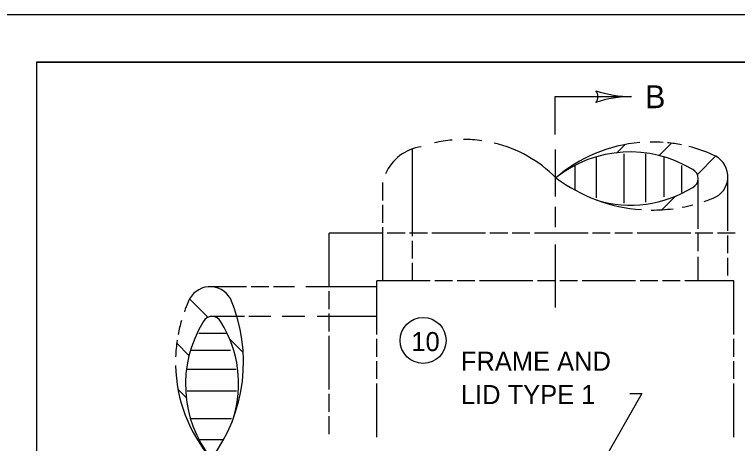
# Model space of a CAD drawing. Extents: x 997.6 to 1036.6, y 998.9 to 1022.5.
# Drawn here: x 1006.77 to 1014.36, y 1017.49 to 1022 of the extents above; entities that cross this region are included whole.
import ezdxf

# ---------------------------------------------------------------- set-up
doc = ezdxf.new("R2010")
doc.units = 0
for name, color, linetype in [('Level 1', 7, 'Continuous'), ('Level 10', 7, 'Continuous'), ('Level 11', 7, 'Continuous'), ('Level 14', 7, 'Continuous')]:
    doc.layers.add(name, color=color, linetype=linetype)

msp = doc.modelspace()

# ---------------------------------------------------------------- linework, layer by layer
at = {"layer": 'Level 1'}
for p, q in [((1012.4483, 1021.1377), (1013.2483, 1021.1377)), ((1012.4483, 1020.7411), (1012.4483, 1021.1377)), ((1013.5368, 1020.517), (1013.6678, 1020.6481)), ((1010.9483, 1019.6718), (1010.9483, 1020.5883)), ((1012.4483, 1020.5829), (1012.4483, 1020.0873)), ((1013.0923, 1020.5434), (1013.1837, 1020.6347)), ((1012.8778, 1020.5006), (1012.8778, 1020.0742)), ((1013.1682, 1020.5377), (1013.1682, 1020.0187)), ((1013.397, 1020.5377), (1013.397, 1020.028)), ((1013.5917, 1020.0835), (1013.5917, 1020.4976)), ((1013.9403, 1020.3213), (1014.1332, 1020.5142)), ((1012.6553, 1020.4157), (1012.6553, 1020.1609)), ((1013.7722, 1020.4157), (1013.7722, 1020.1299)), ((1014.2608, 1019.7267), (1014.2608, 1020.2892)), ((1010.6358, 1020.0475), (1010.6358, 1020.235)), ((1010.6358, 1020.2348), (1010.6358, 1020.235)), ((1013.9483, 1019.7502), (1013.9483, 1020.2594)), ((1013.5685, 1019.9494), (1013.7102, 1020.091)), ((1010.6358, 1019.8132), (1010.6358, 1020.0007)), ((1012.4483, 1019.9788), (1012.4483, 1019.7671)), ((1010.6358, 1019.2038), (1010.6358, 1019.7663)), ((1010.6358, 1019.7038), (1010.0733, 1019.7038)), ((1010.0733, 1019.1413), (1010.0733, 1019.7038)), ((1010.8702, 1019.7038), (1010.6827, 1019.7038)), ((1011.1045, 1019.7038), (1010.917, 1019.7038)), ((1011.7138, 1019.7038), (1011.1513, 1019.7038)), ((1011.9483, 1019.7038), (1011.7608, 1019.7038)), ((1012.1827, 1019.7038), (1011.9952, 1019.7038)), ((1012.792, 1019.7038), (1012.2295, 1019.7038)), ((1013.0263, 1019.7038), (1012.8388, 1019.7038)), ((1013.2608, 1019.7038), (1013.0733, 1019.7038)), ((1013.8702, 1019.7038), (1013.3077, 1019.7038)), ((1014.1045, 1019.7038), (1013.917, 1019.7038)), ((1013.9483, 1019.5158), (1013.9483, 1019.7033)), ((1014.339, 1019.7038), (1014.1515, 1019.7038)), ((1014.2608, 1019.4923), (1014.2608, 1019.6798)), ((1010.9483, 1019.4374), (1010.9483, 1019.6249)), ((1012.4483, 1019.5864), (1012.4483, 1018.922)), ((1013.9483, 1019.2038), (1013.9483, 1019.4552)), ((1014.2608, 1019.2579), (1014.2608, 1019.4454)), ((1010.9483, 1019.2038), (1010.9483, 1019.3906)), ((1011.1358, 1019.2038), (1010.5733, 1019.2038)), ((1010.5733, 1018.6413), (1010.5733, 1019.2038)), ((1011.3702, 1019.2038), (1011.1827, 1019.2038)), ((1011.6045, 1019.2038), (1011.417, 1019.2038)), ((1012.2138, 1019.2038), (1011.6513, 1019.2038)), ((1012.4483, 1019.2038), (1012.2608, 1019.2038)), ((1012.6827, 1019.2038), (1012.4952, 1019.2038)), ((1013.292, 1019.2038), (1012.7295, 1019.2038)), ((1013.5263, 1019.2038), (1013.3388, 1019.2038)), ((1013.7608, 1019.2038), (1013.5733, 1019.2038)), ((1014.3233, 1019.2038), (1013.8077, 1019.2038)), ((1014.3233, 1018.6413), (1014.3233, 1019.2038)), ((1009.2067, 1019.1413), (1008.8243, 1019.1413)), ((1009.441, 1019.1413), (1009.2535, 1019.1413)), ((1009.7098, 1019.1413), (1009.4878, 1019.1413)), ((1010.5733, 1019.1413), (1009.8287, 1019.1413)), ((1010.0733, 1018.9069), (1010.0733, 1019.0944)), ((1008.7993, 1018.8208), (1008.6063, 1019.0136)), ((1009.1832, 1018.8288), (1008.8243, 1018.8288)), ((1009.4607, 1018.8288), (1009.23, 1018.8288)), ((1009.8167, 1018.8288), (1009.5793, 1018.8288)), ((1010.5733, 1018.8288), (1009.9473, 1018.8288)), ((1010.0733, 1018.6725), (1010.0733, 1018.86)), ((1008.7048, 1018.6527), (1008.9907, 1018.6527)), ((1010.0733, 1018.0632), (1010.0733, 1018.6257)), ((1008.6035, 1018.4173), (1008.4725, 1018.5483)), ((1009.1712, 1018.449), (1009.0295, 1018.5907)), ((1010.5733, 1018.4069), (1010.5733, 1018.5944)), ((1014.3233, 1018.4069), (1014.3233, 1018.5944)), ((1009.037, 1018.4722), (1008.623, 1018.4722)), ((1010.5733, 1018.1725), (1010.5733, 1018.36)), ((1014.3233, 1018.1725), (1014.3233, 1018.36)), ((1008.5828, 1018.2774), (1009.0925, 1018.2774)), ((1008.5772, 1017.9728), (1008.4858, 1018.0641)), ((1010.5733, 1017.5632), (1010.5733, 1018.1257)), ((1014.3233, 1017.5632), (1014.3233, 1018.1257)), ((1008.5828, 1018.0486), (1009.1018, 1018.0486)), ((1010.0733, 1017.8288), (1010.0733, 1018.0163)), ((1013.3557, 1018.0197), (1012.8147, 1017.0685)), ((1013.2307, 1018.0197), (1013.3557, 1018.0197)), ((1010.0733, 1017.5944), (1010.0733, 1017.7819)), ((1008.62, 1017.7583), (1009.0463, 1017.7583)), ((1008.7048, 1017.5359), (1008.9597, 1017.5359))]:
    msp.add_line(p, q, dxfattribs=at)
msp.add_circle((1011.0606, 1018.5769), 0.2413, dxfattribs=at)
for centre, radius, start, end in [((1012.8027, 1021.1378), 0.0937, 318.7746, 40.89129), ((1013.2483, 1022.3095), 1.1719, 251.34716, 269.99389), ((1013.2483, 1019.9658), 1.1719, 90, 108.66878), ((1013.2483, 1019.9658), 1.1719, 89.98778, 90), ((1011.4904, 1019.3287), 1.3585, 95.28928, 103.25559), ((1011.4904, 1019.3287), 1.3585, 82.13249, 90.25411), ((1011.4904, 1019.3287), 1.3585, 44.79507, 76.51141), ((1013.4683, 1019.1032), 1.5577, 94.8363, 130.60934), ((1013.4683, 1019.1032), 1.5577, 85.80254, 90.82023), ((1013.4683, 1019.1032), 1.5577, 78.69933, 84.20553), ((1011.1078, 1020.1324), 0.483, 97.95119, 156.32307), ((1013.4683, 1019.1032), 1.5577, 66.04827, 75.82597), ((1013.2338, 1019.2974), 1.2587, 58.50548, 128.2609), ((1014.0162, 1020.2973), 0.2446, 299.23937, 69.79537), ((1013.8468, 1020.2778), 0.1031, 295.62267, 64.37733), ((1013.469, 1021.6327), 1.6862, 233.01116, 266.06581), ((1013.2419, 1021.2173), 1.2198, 252.8715, 302.17161), ((1013.469, 1021.6327), 1.6862, 288.84219, 293.28934), ((1013.469, 1021.6327), 1.6862, 280.59966, 284.51499), ((1013.469, 1021.6327), 1.6862, 269.58807, 277.37258), ((1008.8233, 1018.8966), 0.2446, 29.23937, 159.79537), ((1010.0173, 1018.3488), 1.5577, 156.04827, 160.09559), ((1007.4879, 1018.3494), 1.6862, 323.01116, 23.28934), ((1008.8428, 1018.7273), 0.1031, 25.62267, 154.37733), ((1010.0173, 1018.3488), 1.5577, 163.69481, 169.22015), ((1009.8231, 1018.1143), 1.2587, 148.50548, 218.2609), ((1007.9032, 1018.1224), 1.2198, 342.8715, 32.17161), ((1010.0173, 1018.3488), 1.5577, 171.48425, 177.88415), ((1010.0173, 1018.3488), 1.5577, 181.27408, 220.60934)]:
    msp.add_arc(centre, radius, start, end, dxfattribs=at)
at = {"layer": 'Level 10'}
for q in [(1035.5, 1021.5), (1007, 1000.5)]:
    msp.add_line((1007, 1021.5), q, dxfattribs=at)
at = {"layer": 'Level 11'}
msp.add_lwpolyline([(1007, 1000.5), (1035.5, 1000.5), (1035.5, 1021.5), (1007, 1021.5)], close=True, dxfattribs=at)
at = {"layer": 'Level 14'}
msp.add_line((1000, 1022), (1036, 1022), dxfattribs=at)

# ---------------------------------------------------------------- texts
at = {"layer": 'Level 1'}
for s, height, p in [('B', 0.24, (1013.3905, 1021.0161)), ('10', 0.2, (1010.9368, 1018.4654)), ('FRAME AND', 0.2, (1011.457, 1018.259)), ('LID TYPE 1', 0.2, (1011.457, 1017.909))]:
    msp.add_text(s, height=height, dxfattribs=at).set_placement(p)

doc.saveas('drawing.dxf')
